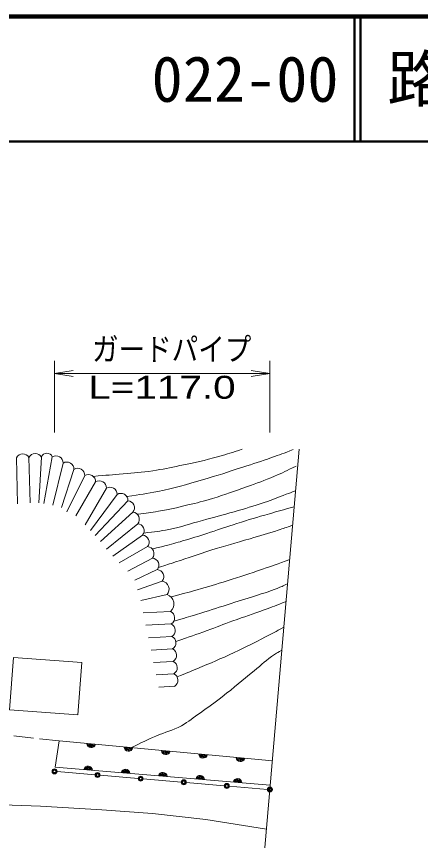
# Model space of a CAD drawing. Units: millimetres, scale not verified. Extents: x 40000 to 680000, y 20000 to 380000.
# Drawn here: x 150706 to 183046, y 314024 to 380000 of the extents above; entities that cross this region are included whole.
import ezdxf
from ezdxf.enums import TextEntityAlignment as Align

# ---------------------------------------------------------------- set-up
doc = ezdxf.new("R2010")
doc.units = ezdxf.units.MM
doc.header["$LTSCALE"] = 1000
for name, color, linetype, lineweight in [('M-BMK-OTRS', 5, 'Continuous', 13), ('M-STR-HTXT', 7, 'Continuous', 13), ('M-STR-STRC', 7, 'Continuous', 13), ('M-TTL', 2, 'Continuous', 140), ('M-TTL-LINE', 7, 'Continuous', 50), ('M-WORK', 1, 'Continuous', 13)]:
    doc.layers.add(name, color=color, linetype=linetype, lineweight=lineweight)
doc.layers.add('M-TTL-TXT', color=7, linetype='Continuous')
doc.styles.add('ＭＳ ゴシック', font='')
doc.styles.add('ＭＳ Ｐゴシック', font='')
doc.styles.get('ＭＳ ゴシック').set_extended_font_data('MS Gothic')
doc.styles.get('ＭＳ Ｐゴシック').set_extended_font_data('MS PGothic')

# ---------------------------------------------------------------- blocks, each defined once
blk = doc.blocks.new('open_arrow')
at = {"color": 0, "linetype": 'Continuous', "lineweight": -2}
blk.add_lwpolyline([(7.5, 1.25), (0, 0), (7.5, -1.25)], dxfattribs=at)

msp = doc.modelspace()

# ---------------------------------------------------------------- linework, layer by layer
at = {"layer": 'M-BMK-OTRS'}
msp.add_line((170413, 311391), (173332, 345355), dxfattribs=at)
at = {"layer": 'M-STR-HTXT'}
for p, q in [((153751, 346700), (153751, 352419)), ((170990, 346700), (170990, 352419)), ((153751, 351419), (170990, 351419))]:
    msp.add_line(p, q, dxfattribs=at)
at = {"layer": 'M-STR-STRC'}
for p, q in [((156999, 319286), (153950, 319543)), ((160447, 318995), (157398, 319252)), ((163895, 318704), (160846, 318962)), ((167343, 318413), (164293, 318671)), ((170791, 318122), (167741, 318380))]:
    msp.add_line(p, q, dxfattribs=at)
for centre, radius in [((153751, 319560), 200), ((153751, 319560), 160), ((153751, 319560), 120), ((153751, 319560), 100), ((157198, 319269), 200), ((157198, 319269), 160), ((157198, 319269), 120), ((157198, 319269), 100), ((160646, 318978), 200), ((160646, 318978), 160), ((160646, 318978), 120), ((160646, 318978), 100), ((164094, 318687), 200), ((164094, 318687), 160), ((164094, 318687), 120), ((164094, 318687), 100), ((167542, 318396), 200), ((167542, 318396), 160), ((167542, 318396), 120), ((167542, 318396), 100), ((170990, 318105), 200), ((170990, 318105), 160), ((170990, 318105), 120), ((170990, 318105), 100)]:
    msp.add_circle(centre, radius, dxfattribs=at)
at = {"layer": 'M-TTL'}
msp.add_line((680000, 380000), (40000, 380000), dxfattribs=at)
at = {"layer": 'M-TTL-LINE'}
for p, q in [((177750, 380000), (177750, 370000)), ((178250, 380000), (178250, 370000)), ((40000, 370000), (680000, 370000))]:
    msp.add_line(p, q, dxfattribs=at)
at = {"layer": 'M-WORK'}
for p, q in [((150707, 344671), (150798, 340976)), ((151706, 344696), (151796, 341062)), ((152706, 344720), (152485, 341068)), ((153575, 344742), (152903, 341019)), ((154440, 344240), (153614, 340872)), ((155305, 343739), (154314, 340676)), ((156170, 343237), (154743, 340332)), ((157035, 342735), (155456, 340013)), ((157900, 342233), (156202, 339306)), ((158765, 341732), (156640, 338840)), ((159627, 341232), (157016, 338439)), ((160019, 340312), (157425, 337956)), ((160411, 339392), (157905, 337351)), ((160804, 338472), (158423, 336795)), ((161196, 337552), (158916, 336244)), ((161588, 336632), (159616, 335581)), ((161980, 335712), (160168, 334858)), ((162372, 334793), (160401, 334085)), ((162766, 333713), (160653, 333237)), ((163036, 332361), (160858, 332246)), ((163089, 331362), (161064, 331256)), ((163141, 330363), (161269, 330265)), ((163194, 329365), (161475, 329274)), ((163246, 328366), (161681, 328284)), ((163299, 327368), (161886, 327293)), ((163351, 326369), (162092, 326303)), ((152062, 322232), (150502, 322411)), ((154119, 321997), (152559, 322175)), ((153815, 319898), (154119, 321997)), ((154119, 321997), (171187, 320400)), ((171021, 318467), (153815, 319898))]:
    msp.add_line(p, q, dxfattribs=at)
msp.add_lwpolyline([(150463, 328681), (155935, 328264), (155616, 324076), (150143, 324493)], close=True, dxfattribs=at)
msp.add_lwpolyline([(170718, 314939), (165875, 315703), (161587, 316182), (157538, 316494), (152642, 316771), (147323, 316955)], dxfattribs=at)
for centre, radius, start, end in [((151213, 344417), 567, 29.48691, 153.34194), ((152213, 344442), 567, 29.48691, 153.34194), ((153144, 344574), 462, 21.35221, 161.47664), ((153874, 344260), 567, 357.95875, 121.81378), ((154739, 343759), 567, 357.95875, 121.81378), ((155604, 343257), 567, 357.95875, 121.81378), ((156469, 342755), 567, 357.95875, 121.81378), ((157334, 342254), 567, 357.95875, 121.81378), ((158199, 341752), 567, 357.95875, 121.81378), ((159064, 341254), 564, 357.77493, 121.9976), ((159578, 340667), 567, 321.16378, 85.01881), ((159970, 339747), 567, 321.16378, 85.01881), ((160362, 338827), 567, 321.16378, 85.01881), ((160754, 337908), 567, 321.16378, 85.01881), ((161147, 336988), 567, 321.16378, 85.01881), ((161539, 336068), 567, 321.16378, 85.01881), ((161931, 335148), 567, 321.16378, 85.01881), ((162259, 334140), 663, 319.93247, 80.15481), ((162525, 332962), 789, 310.36145, 72.2027), ((162796, 331847), 567, 301.08527, 64.9403), ((162849, 330849), 567, 301.08527, 64.9403), ((162901, 329850), 567, 301.08527, 64.9403), ((162954, 328852), 567, 301.08527, 64.9403), ((163006, 327853), 567, 301.08527, 64.9403), ((163059, 326854), 567, 301.08527, 64.9403), ((156684, 321811), 354, 183.45182, 345.857), ((156684, 321811), 283, 185.67586, 343.63296), ((156684, 321811), 212, 189.42219, 339.88664), ((156684, 321811), 142, 197.13392, 332.17491), ((156684, 321811), 100, 207.45158, 321.85724), ((159671, 321532), 354, 183.45182, 345.857), ((159671, 321532), 283, 185.67586, 343.63296), ((159671, 321532), 212, 189.42219, 339.88664), ((159671, 321532), 142, 197.13392, 332.17491), ((159671, 321532), 100, 207.45158, 321.85724), ((162658, 321252), 354, 183.45182, 345.857), ((162658, 321252), 283, 185.67586, 343.63296), ((162658, 321252), 212, 189.42219, 339.88664), ((162658, 321252), 142, 197.13392, 332.17491), ((162658, 321252), 100, 207.45158, 321.85724), ((165645, 320973), 354, 183.45182, 345.857), ((165645, 320973), 283, 185.67586, 343.63296), ((165645, 320973), 212, 189.42219, 339.88664), ((165645, 320973), 142, 197.13392, 332.17491), ((165645, 320973), 100, 207.45158, 321.85724), ((168632, 320693), 354, 183.45182, 345.857), ((168632, 320693), 283, 185.67586, 343.63296), ((168632, 320693), 212, 189.42219, 339.88664), ((168632, 320693), 142, 197.13392, 332.17491), ((168632, 320693), 100, 207.45158, 321.85724), ((156434, 319626), 354, 4.0418, 166.44698), ((156434, 319626), 283, 6.26584, 164.22294), ((156434, 319626), 212, 10.01217, 160.47661), ((156434, 319626), 142, 17.7239, 152.76488), ((156434, 319626), 100, 28.04156, 142.44722), ((159424, 319378), 354, 4.0418, 166.44698), ((159424, 319378), 283, 6.26584, 164.22294), ((159424, 319378), 212, 10.01217, 160.47661), ((159424, 319378), 142, 17.7239, 152.76488), ((159424, 319378), 100, 28.04156, 142.44722), ((162413, 319129), 354, 4.0418, 166.44698), ((162413, 319129), 283, 6.26584, 164.22294), ((162413, 319129), 212, 10.01217, 160.47661), ((162413, 319129), 142, 17.7239, 152.76488), ((162413, 319129), 100, 28.04156, 142.44722), ((165403, 318880), 354, 4.0418, 166.44698), ((165403, 318880), 283, 6.26584, 164.22294), ((165403, 318880), 212, 10.01217, 160.47661), ((165403, 318880), 142, 17.7239, 152.76488), ((165403, 318880), 100, 28.04156, 142.44722), ((168393, 318631), 354, 4.0418, 166.44698), ((168393, 318631), 283, 6.26584, 164.22294), ((168393, 318631), 212, 10.01217, 160.47661), ((168393, 318631), 142, 17.7239, 152.76488), ((168393, 318631), 100, 28.04156, 142.44722)]:
    msp.add_arc(centre, radius, start, end, dxfattribs=at)
for points, knots in [([(168774, 345366), (167893, 345065), (167643, 344990), (166909, 344777), (165708, 344430), (165015, 344307), (163793, 344041), (162944, 343857), (162468, 343752), (161609, 343624), (160689, 343487), (160166, 343478), (159241, 343391), (158306, 343303), (158010, 343278), (156846, 343178)], [0, 0, 0, 0, 1, 1, 1, 2, 2, 2, 3, 3, 3, 4, 4, 4, 5, 5, 5, 5]), ([(159528, 341573), (160717, 341731), (161056, 341789), (162026, 341980), (163439, 342258), (164212, 342503), (165596, 342900), (166867, 343264), (167565, 343514), (168823, 343919), (169726, 344209), (170237, 344360), (171130, 344679), (171810, 344922), (172032, 345006), (172860, 345330)], [0, 0, 0, 0, 1, 1, 1, 2, 2, 2, 3, 3, 3, 4, 4, 4, 5, 5, 5, 5]), ([(173081, 344004), (172274, 343599), (172044, 343489), (171363, 343195), (170507, 342824), (170007, 342666), (169130, 342348), (168067, 341963), (167475, 341735), (166394, 341403), (165632, 341169), (165193, 341076), (164418, 340888), (163509, 340667), (162998, 340540), (162075, 340385), (161413, 340273), (161187, 340241), (160374, 340145)], [0, 0, 0, 0, 1, 1, 1, 2, 2, 2, 3, 3, 3, 4, 4, 4, 5, 5, 5, 6, 6, 6, 6]), ([(160895, 338634), (161849, 338743), (162128, 338786), (162909, 338937), (163975, 339143), (164548, 339364), (165596, 339649), (166585, 339917), (167140, 340064), (168124, 340348), (169072, 340622), (169605, 340772), (170541, 341084), (171232, 341315), (171597, 341505), (172283, 341747), (172580, 341851), (172676, 341886), (173045, 342008)], [0, 0, 0, 0, 1, 1, 1, 2, 2, 2, 3, 3, 3, 4, 4, 4, 5, 5, 5, 6, 6, 6, 6]), ([(172936, 340746), (171970, 340482), (171722, 340412), (170946, 340188), (169926, 339894), (169356, 339724), (168345, 339403), (167517, 339140), (167061, 338970), (166234, 338704), (165445, 338450), (165005, 338301), (164210, 338066), (163632, 337895), (163308, 337799), (162725, 337649), (162275, 337532), (162127, 337496), (161568, 337367)], [0, 0, 0, 0, 1, 1, 1, 2, 2, 2, 3, 3, 3, 4, 4, 4, 5, 5, 5, 6, 6, 6, 6]), ([(162076, 335889), (162737, 336100), (162903, 336154), (163433, 336325), (164537, 336684), (165146, 336913), (166255, 337258), (167478, 337639), (168173, 337821), (169400, 338188), (170283, 338453), (170783, 338586), (171658, 338876), (172109, 339025), (172256, 339073), (172809, 339269)], [0, 0, 0, 0, 1, 1, 1, 2, 2, 2, 3, 3, 3, 4, 4, 4, 5, 5, 5, 5]), ([(163064, 333538), (164081, 333796), (164349, 333866), (165167, 334096), (166112, 334363), (166636, 334530), (167572, 334824), (168681, 335174), (169303, 335368), (170402, 335749), (171254, 336044), (171528, 336142), (172574, 336529)], [0, 0, 0, 0, 1, 1, 1, 2, 2, 2, 3, 3, 3, 4, 4, 4, 4]), ([(163300, 331588), (164186, 331838), (164416, 331906), (165128, 332121), (166091, 332412), (166623, 332602), (167582, 332906), (168463, 333186), (168960, 333332), (169840, 333618), (170519, 333839), (170910, 333935), (171570, 334207), (171900, 334342), (172014, 334389), (172406, 334574)], [0, 0, 0, 0, 1, 1, 1, 2, 2, 2, 3, 3, 3, 4, 4, 4, 5, 5, 5, 5]), ([(163456, 329963), (164672, 330374), (164989, 330479), (165962, 330833), (166771, 331126), (167216, 331311), (168024, 331606), (169002, 331963), (169564, 332124), (170539, 332489), (171224, 332745), (171445, 332830), (172284, 333165)], [0, 0, 0, 0, 1, 1, 1, 2, 2, 2, 3, 3, 3, 4, 4, 4, 4]), ([(163559, 327121), (164333, 327434), (164532, 327517), (165153, 327777), (166325, 328268), (166983, 328540), (168134, 329078), (169128, 329542), (169674, 329826), (170650, 330330), (171221, 330624), (171404, 330719), (172106, 331094)], [0, 0, 0, 0, 1, 1, 1, 2, 2, 2, 3, 3, 3, 4, 4, 4, 4]), ([(159872, 321458), (160821, 321917), (161077, 322041), (161864, 322383), (162654, 322726), (163152, 322798), (163907, 323211), (164539, 323557), (164837, 323844), (165425, 324260), (166112, 324747), (166499, 325016), (167165, 325530), (168183, 326319), (168720, 326803), (169723, 327610), (170361, 328123), (170671, 328477), (171361, 328917), (171587, 329061), (171667, 329117), (171950, 329271)], [0, 0, 0, 0, 1, 1, 1, 2, 2, 2, 3, 3, 3, 4, 4, 4, 5, 5, 5, 6, 6, 6, 7, 7, 7, 7])]:
    msp.add_open_spline(points, degree=3, knots=knots, dxfattribs=at)

# ---------------------------------------------------------------- block references
at = {"layer": 'M-STR-HTXT', "xscale": 200, "yscale": 200}
msp.add_blockref('open_arrow', (153751, 351419), dxfattribs=at)
at = {"layer": 'M-STR-HTXT', "xscale": 200, "yscale": 200, "rotation": 180}
msp.add_blockref('open_arrow', (170990, 351419), dxfattribs=at)

# ---------------------------------------------------------------- texts
at = {"layer": 'M-STR-HTXT', "style": 'ＭＳ Ｐゴシック'}
for s, width, p in [('ガードパイプ', 0.85, (163127, 351895)), ('L=117.0', 1.35, (162352, 348847))]:
    msp.add_text(s, height=1833, dxfattribs=dict(at, width=width)).set_placement(p, align=Align.BOTTOM_CENTER)
at = {"layer": 'M-TTL-TXT', "style": 'ＭＳ ゴシック'}
for s, p in [('022-00', (161521, 375000)), ('路 線 名', (180380, 375000))]:
    msp.add_text(s, height=3666, dxfattribs=at).set_placement(p, align=Align.MIDDLE_LEFT)

doc.saveas('drawing.dxf')
